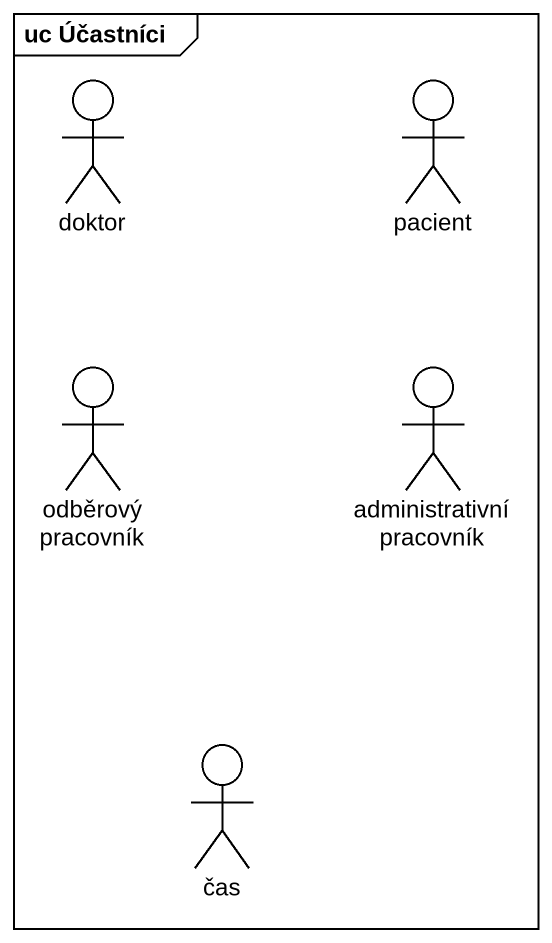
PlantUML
@startuml
mainframe uc Účastníci
actor doktor
actor pacient
actor "odběrový pracovník" as odběrový_pracovník
actor "administrativní pracovník" as administrativní_pracovník
actor čas
@enduml
